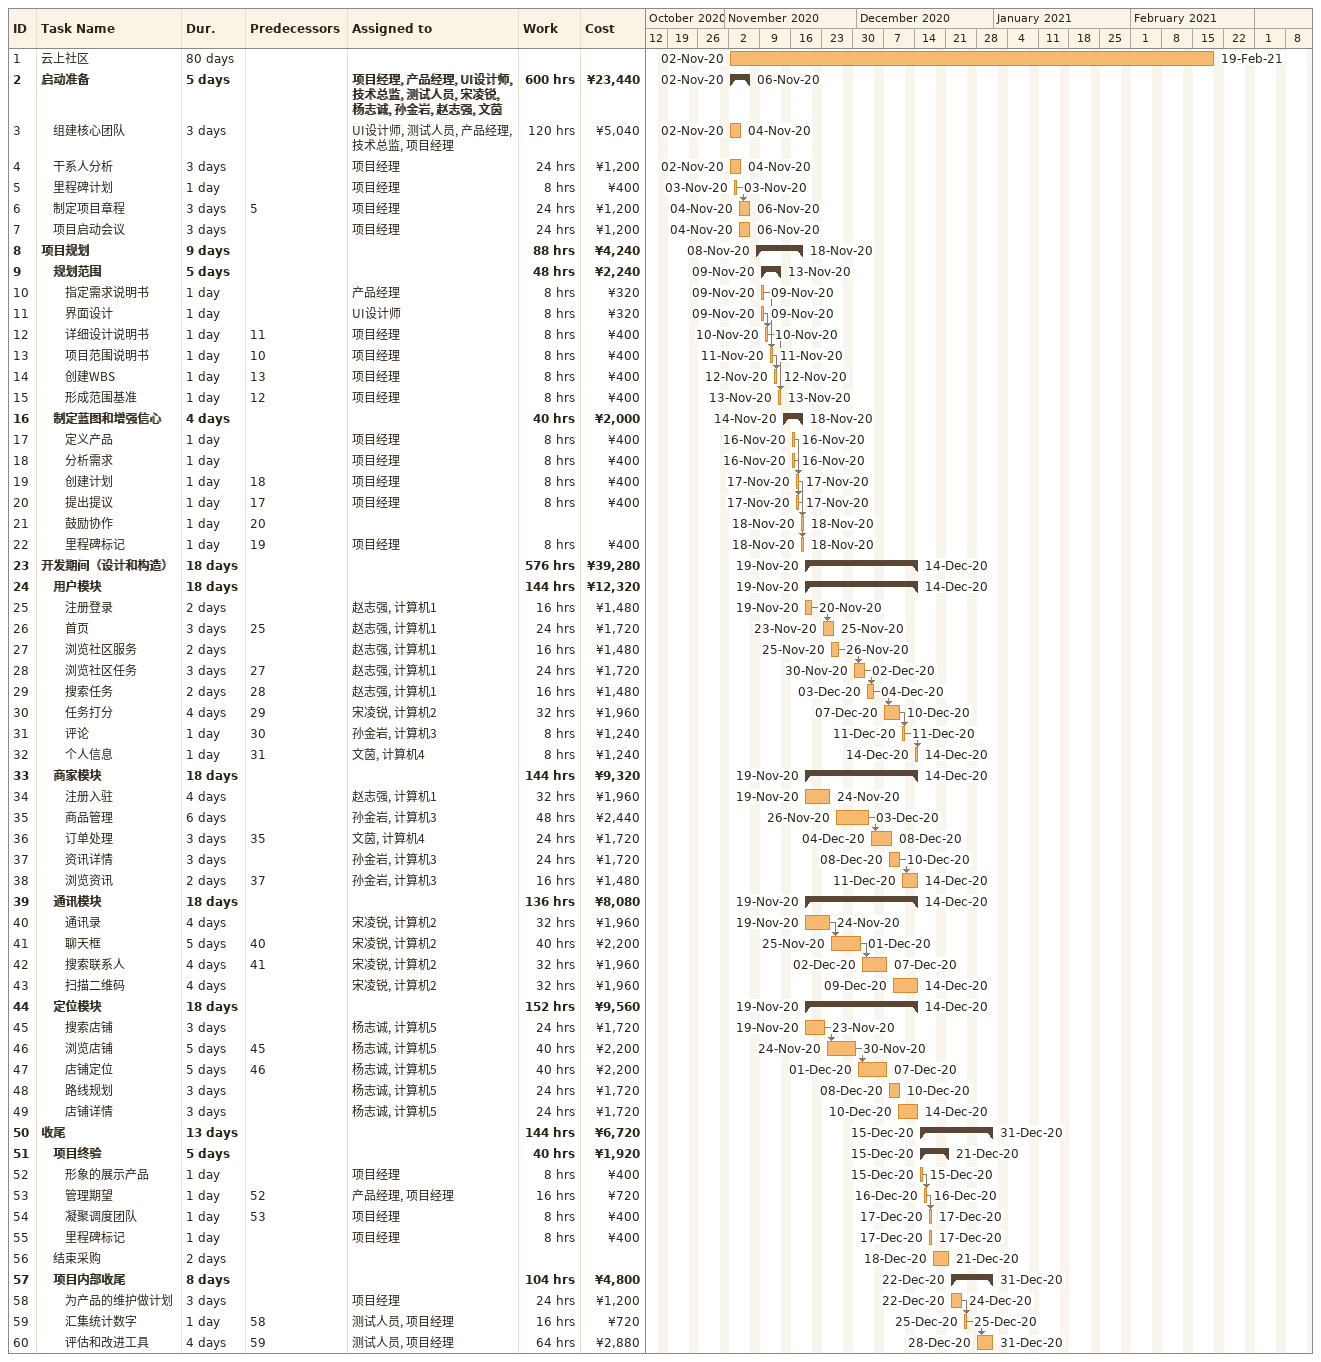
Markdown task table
| ID | Level | Task | Duration | Start | Finish | Predecessors | Resources | Work (h) | Cost (¥) |
|---|---|---|---|---|---|---|---|---|---|
| 1 | 1 | 云上社区 | 80d | 2020-11-02 | 2021-02-19 |  |  |  |  |
| 2 | 1 | **启动准备** | 5d | 2020-11-02 | 2020-11-06 |  | 项目经理, 产品经理, UI设计师, 技术总监, 测试人员, 宋凌锐, 杨志诚, 孙金岩, 赵志强, 文茵 | 600 | 23440 |
| 3 | 2 | 组建核心团队 | 3d | 2020-11-02 | 2020-11-04 |  | UI设计师, 测试人员, 产品经理, 技术总监, 项目经理 | 120 | 5040 |
| 4 | 2 | 干系人分析 | 3d | 2020-11-02 | 2020-11-04 |  | 项目经理 | 24 | 1200 |
| 5 | 2 | 里程碑计划 | 1d | 2020-11-03 | 2020-11-03 |  | 项目经理 | 8 | 400 |
| 6 | 2 | 制定项目章程 | 3d | 2020-11-04 | 2020-11-06 | 5 | 项目经理 | 24 | 1200 |
| 7 | 2 | 项目启动会议 | 3d | 2020-11-04 | 2020-11-06 |  | 项目经理 | 24 | 1200 |
| 8 | 1 | **项目规划** | 9d | 2020-11-08 | 2020-11-18 |  |  | 88 | 4240 |
| 9 | 2 | **规划范围** | 5d | 2020-11-09 | 2020-11-13 |  |  | 48 | 2240 |
| 10 | 3 | 指定需求说明书 | 1d | 2020-11-09 | 2020-11-09 |  | 产品经理 | 8 | 320 |
| 11 | 3 | 界面设计 | 1d | 2020-11-09 | 2020-11-09 |  | UI设计师 | 8 | 320 |
| 12 | 3 | 详细设计说明书 | 1d | 2020-11-10 | 2020-11-10 | 11 | 项目经理 | 8 | 400 |
| 13 | 3 | 项目范围说明书 | 1d | 2020-11-11 | 2020-11-11 | 10 | 项目经理 | 8 | 400 |
| 14 | 3 | 创建WBS | 1d | 2020-11-12 | 2020-11-12 | 13 | 项目经理 | 8 | 400 |
| 15 | 3 | 形成范围基准 | 1d | 2020-11-13 | 2020-11-13 | 12 | 项目经理 | 8 | 400 |
| 16 | 2 | **制定蓝图和增强信心** | 4d | 2020-11-14 | 2020-11-18 |  |  | 40 | 2000 |
| 17 | 3 | 定义产品 | 1d | 2020-11-16 | 2020-11-16 |  | 项目经理 | 8 | 400 |
| 18 | 3 | 分析需求 | 1d | 2020-11-16 | 2020-11-16 |  | 项目经理 | 8 | 400 |
| 19 | 3 | 创建计划 | 1d | 2020-11-17 | 2020-11-17 | 18 | 项目经理 | 8 | 400 |
| 20 | 3 | 提出提议 | 1d | 2020-11-17 | 2020-11-17 | 17 | 项目经理 | 8 | 400 |
| 21 | 3 | 鼓励协作 | 1d | 2020-11-18 | 2020-11-18 | 20 |  |  |  |
| 22 | 3 | 里程碑标记 | 1d | 2020-11-18 | 2020-11-18 | 19 | 项目经理 | 8 | 400 |
| 23 | 1 | **开发期间（设计和构造）** | 18d | 2020-11-19 | 2020-12-14 |  |  | 576 | 39280 |
| 24 | 2 | **用户模块** | 18d | 2020-11-19 | 2020-12-14 |  |  | 144 | 12320 |
| 25 | 3 | 注册登录 | 2d | 2020-11-19 | 2020-11-20 |  | 赵志强, 计算机1 | 16 | 1480 |
| 26 | 3 | 首页 | 3d | 2020-11-23 | 2020-11-25 | 25 | 赵志强, 计算机1 | 24 | 1720 |
| 27 | 3 | 浏览社区服务 | 2d | 2020-11-25 | 2020-11-26 |  | 赵志强, 计算机1 | 16 | 1480 |
| 28 | 3 | 浏览社区任务 | 3d | 2020-11-30 | 2020-12-02 | 27 | 赵志强, 计算机1 | 24 | 1720 |
| 29 | 3 | 搜索任务 | 2d | 2020-12-03 | 2020-12-04 | 28 | 赵志强, 计算机1 | 16 | 1480 |
| 30 | 3 | 任务打分 | 4d | 2020-12-07 | 2020-12-10 | 29 | 宋凌锐, 计算机2 | 32 | 1960 |
| 31 | 3 | 评论 | 1d | 2020-12-11 | 2020-12-11 | 30 | 孙金岩, 计算机3 | 8 | 1240 |
| 32 | 3 | 个人信息 | 1d | 2020-12-14 | 2020-12-14 | 31 | 文茵, 计算机4 | 8 | 1240 |
| 33 | 2 | **商家模块** | 18d | 2020-11-19 | 2020-12-14 |  |  | 144 | 9320 |
| 34 | 3 | 注册入驻 | 4d | 2020-11-19 | 2020-11-24 |  | 赵志强, 计算机1 | 32 | 1960 |
| 35 | 3 | 商品管理 | 6d | 2020-11-26 | 2020-12-03 |  | 孙金岩, 计算机3 | 48 | 2440 |
| 36 | 3 | 订单处理 | 3d | 2020-12-04 | 2020-12-08 | 35 | 文茵, 计算机4 | 24 | 1720 |
| 37 | 3 | 资讯详情 | 3d | 2020-12-08 | 2020-12-10 |  | 孙金岩, 计算机3 | 24 | 1720 |
| 38 | 3 | 浏览资讯 | 2d | 2020-12-11 | 2020-12-14 | 37 | 孙金岩, 计算机3 | 16 | 1480 |
| 39 | 2 | **通讯模块** | 18d | 2020-11-19 | 2020-12-14 |  |  | 136 | 8080 |
| 40 | 3 | 通讯录 | 4d | 2020-11-19 | 2020-11-24 |  | 宋凌锐, 计算机2 | 32 | 1960 |
| 41 | 3 | 聊天框 | 5d | 2020-11-25 | 2020-12-01 | 40 | 宋凌锐, 计算机2 | 40 | 2200 |
| 42 | 3 | 搜索联系人 | 4d | 2020-12-02 | 2020-12-07 | 41 | 宋凌锐, 计算机2 | 32 | 1960 |
| 43 | 3 | 扫描二维码 | 4d | 2020-12-09 | 2020-12-14 |  | 宋凌锐, 计算机2 | 32 | 1960 |
| 44 | 2 | **定位模块** | 18d | 2020-11-19 | 2020-12-14 |  |  | 152 | 9560 |
| 45 | 3 | 搜索店铺 | 3d | 2020-11-19 | 2020-11-23 |  | 杨志诚, 计算机5 | 24 | 1720 |
| 46 | 3 | 浏览店铺 | 5d | 2020-11-24 | 2020-11-30 | 45 | 杨志诚, 计算机5 | 40 | 2200 |
| 47 | 3 | 店铺定位 | 5d | 2020-12-01 | 2020-12-07 | 46 | 杨志诚, 计算机5 | 40 | 2200 |
| 48 | 3 | 路线规划 | 3d | 2020-12-08 | 2020-12-10 |  | 杨志诚, 计算机5 | 24 | 1720 |
| 49 | 3 | 店铺详情 | 3d | 2020-12-10 | 2020-12-14 |  | 杨志诚, 计算机5 | 24 | 1720 |
| 50 | 1 | **收尾** | 13d | 2020-12-15 | 2020-12-31 |  |  | 144 | 6720 |
| 51 | 2 | **项目终验** | 5d | 2020-12-15 | 2020-12-21 |  |  | 40 | 1920 |
| 52 | 3 | 形象的展示产品 | 1d | 2020-12-15 | 2020-12-15 |  | 项目经理 | 8 | 400 |
| 53 | 3 | 管理期望 | 1d | 2020-12-16 | 2020-12-16 | 52 | 产品经理, 项目经理 | 16 | 720 |
| 54 | 3 | 凝聚调度团队 | 1d | 2020-12-17 | 2020-12-17 | 53 | 项目经理 | 8 | 400 |
| 55 | 3 | 里程碑标记 | 1d | 2020-12-17 | 2020-12-17 |  | 项目经理 | 8 | 400 |
| 56 | 2 | 结束采购 | 2d | 2020-12-18 | 2020-12-21 |  |  |  |  |
| 57 | 2 | **项目内部收尾** | 8d | 2020-12-22 | 2020-12-31 |  |  | 104 | 4800 |
| 58 | 3 | 为产品的维护做计划 | 3d | 2020-12-22 | 2020-12-24 |  | 项目经理 | 24 | 1200 |
| 59 | 3 | 汇集统计数字 | 1d | 2020-12-25 | 2020-12-25 | 58 | 测试人员, 项目经理 | 16 | 720 |
| 60 | 3 | 评估和改进工具 | 4d | 2020-12-28 | 2020-12-31 | 59 | 测试人员, 项目经理 | 64 | 2880 |
